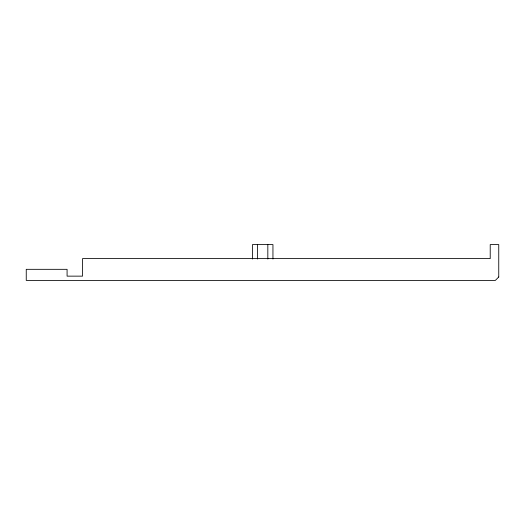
<?xml version="1.0" encoding="UTF-8"?>
<svg xmlns="http://www.w3.org/2000/svg" width="525" height="525" viewBox="0 0 525 525"><rect width="100%" height="100%" fill="white"/><g stroke="black" fill="none" stroke-linecap="round" stroke-linejoin="round"><path stroke-width="0.79" d="M272.947 259.035L272.947 244.591L252.479 244.591L252.479 259.035M267.829 244.591L267.829 259.035M257.591 244.591L257.591 259.035M498.75 276.997L495.337 280.409L26.25 280.409L26.25 269.325L67.082 269.325L67.082 276.143L82.543 276.143L82.543 258.602L490.219 258.602L490.219 244.591L498.75 244.591L498.75 276.997"/></g></svg>
